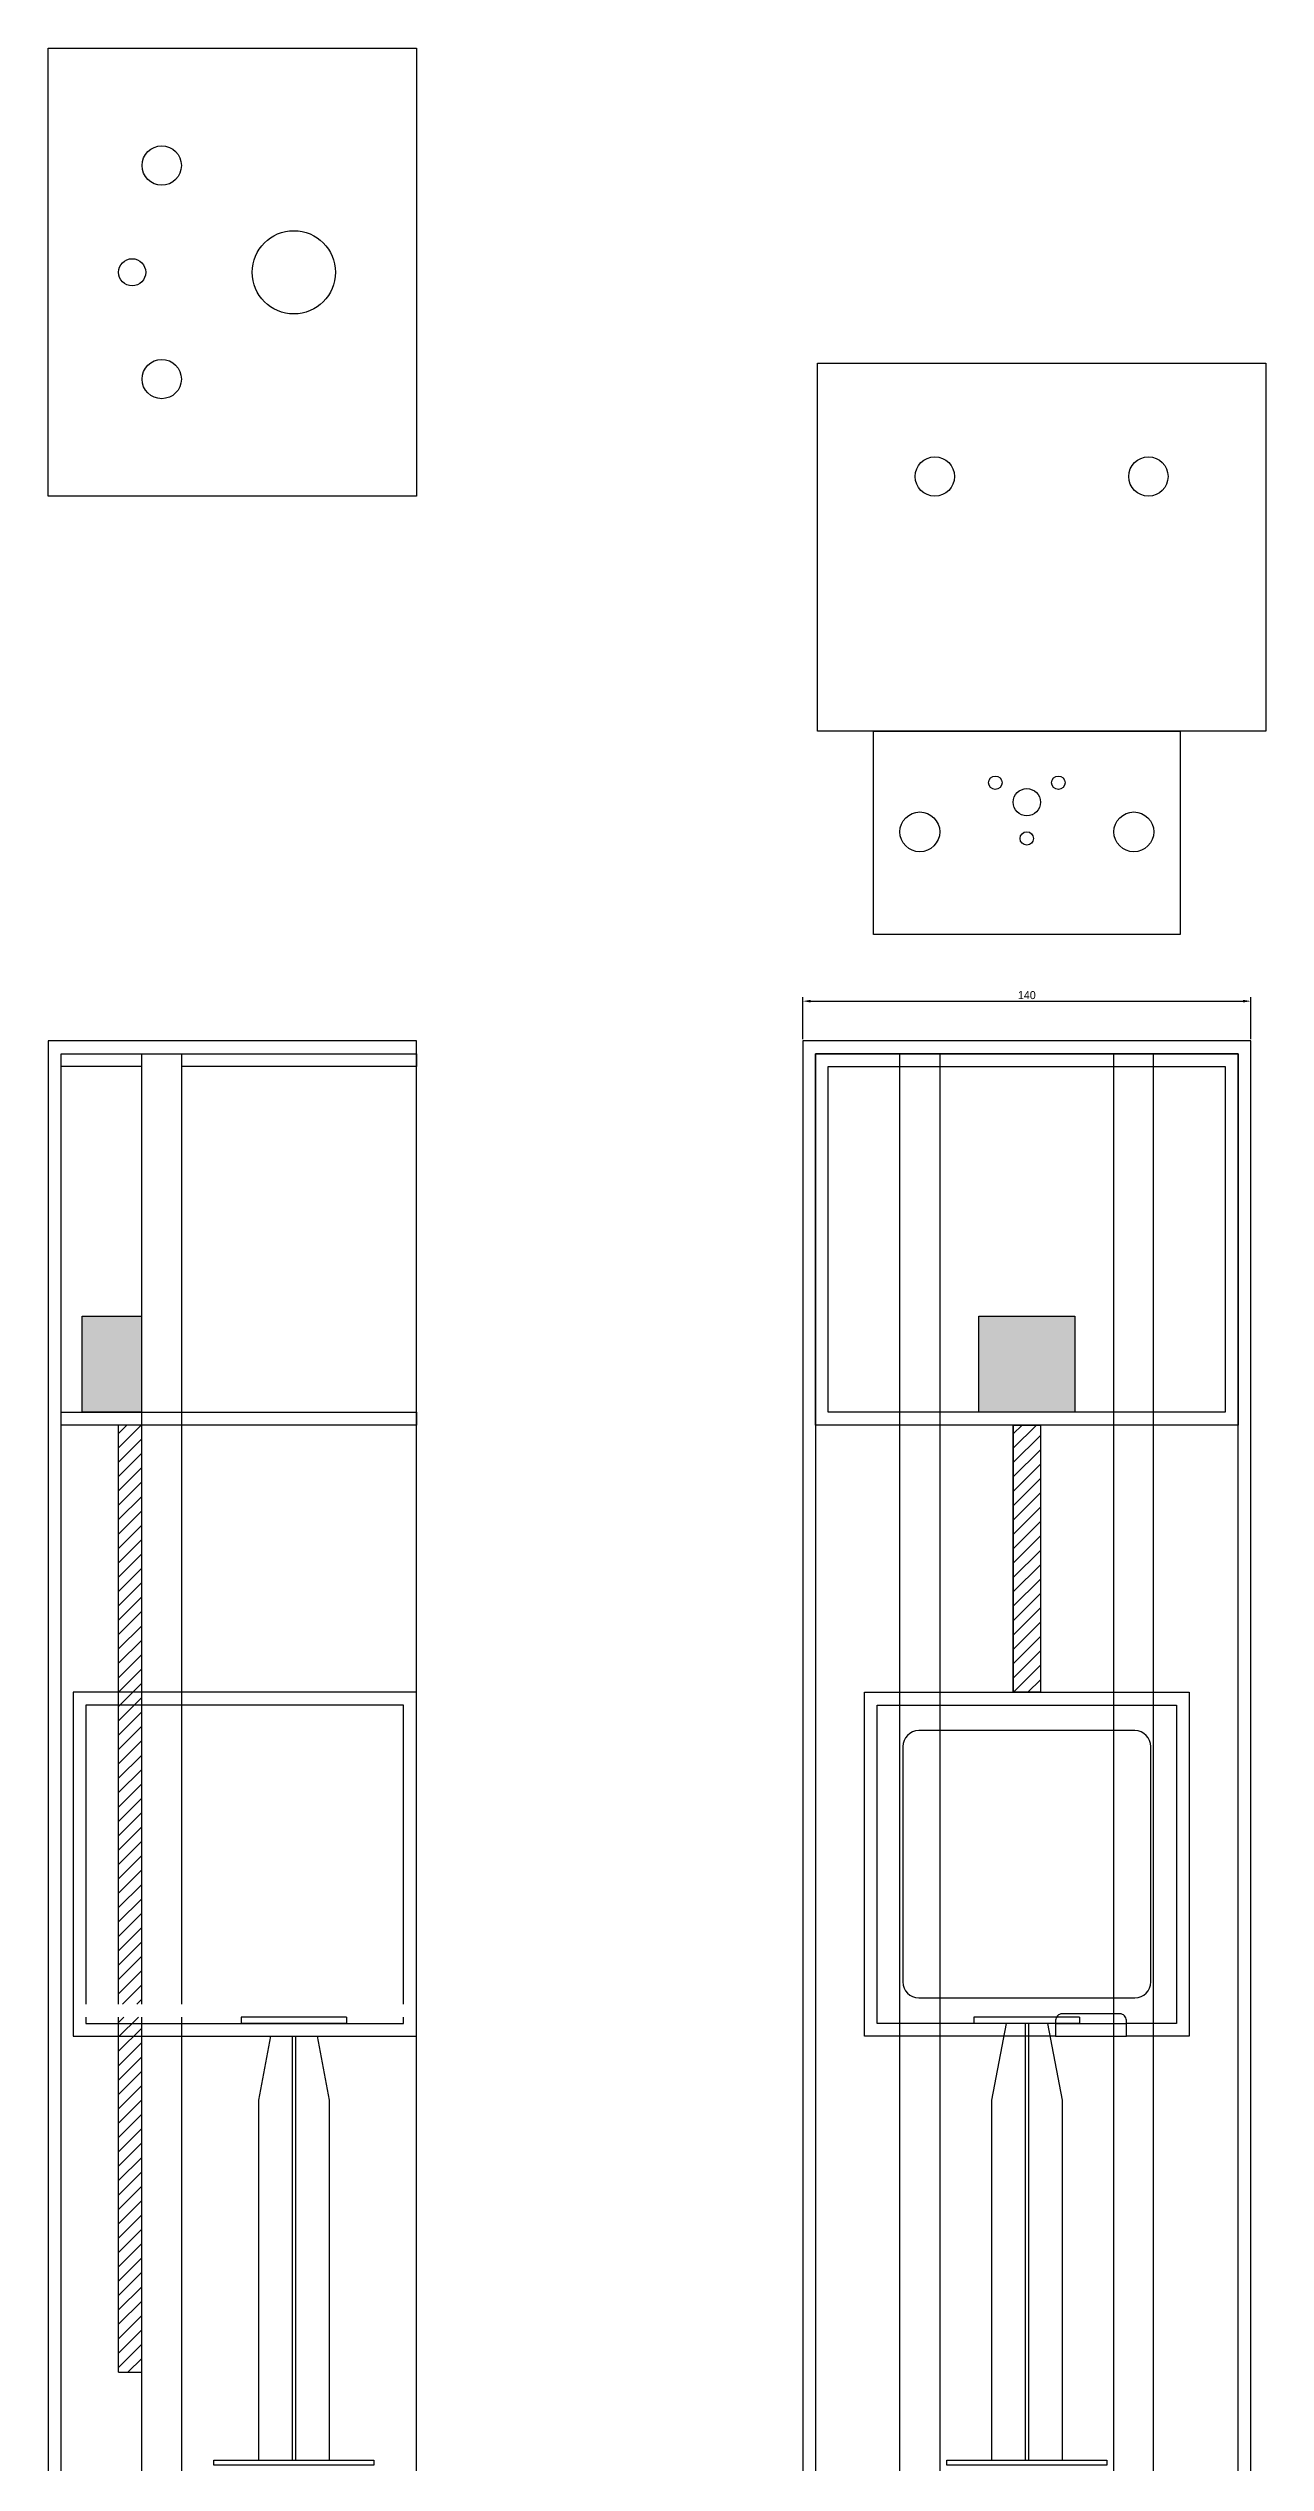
# Model space of a CAD drawing. Header units: millimetres. Extents: x -3740 to 1472, y -3901 to 3077.
# Drawn here: x -515 to -135, y 116 to 870 of the extents above; entities that cross this region are included whole.
import ezdxf

# ---------------------------------------------------------------- set-up
doc = ezdxf.new("R2010")
doc.units = ezdxf.units.MM
doc.layers.get('0').update_dxf_attribs({"true_color": 0xe7f0ff})
doc.layers.add('test', color=4, linetype='Continuous')
doc.dimstyles.new('ISO-25', dxfattribs={"dimtxt": 2.5, "dimasz": 2.5, "dimexe": 1.25, "dimexo": 0.625, "dimtad": 1, "dimtxsty": 'Standard', "dimcen": 2.5, "dimadec": 0, "dimazin": 0, "dimtfac": 1, "dimtmove": 0, "dimatfit": 3, "dimfxl": 1, "dimarcsym": 0})

# ---------------------------------------------------------------- blocks, each defined once
blk = doc.blocks.new('A$C0DE878EF')
blk.add_lwpolyline([(0, 63.5), (95.76, 63.5), (95.76, 0), (0, 0)], close=True)
for points in [[(35.94, 47.44), (35.94, 46.28), (36.87, 45.34), (38.03, 45.34), (39.19, 45.34), (40.13, 46.28), (40.13, 47.44), (40.13, 48.6), (39.19, 49.53), (38.03, 49.53), (36.87, 49.53), (35.94, 48.6), (35.94, 47.44), (35.94, 47.44), (35.94, 47.44), (35.94, 47.44)], [(43.62, 41.33), (43.62, 38.98), (45.53, 37.07), (47.88, 37.07), (50.23, 37.07), (52.13, 38.98), (52.13, 41.33), (52.13, 43.68), (50.23, 45.58), (47.88, 45.58), (45.53, 45.58), (43.62, 43.68), (43.62, 41.33), (43.62, 41.33), (43.62, 41.33), (43.62, 41.33)], [(55.63, 47.44), (55.63, 46.28), (56.57, 45.34), (57.73, 45.34), (58.88, 45.34), (59.82, 46.28), (59.82, 47.44), (59.82, 48.6), (58.88, 49.53), (57.73, 49.53), (56.57, 49.53), (55.63, 48.6), (55.63, 47.44), (55.63, 47.44), (55.63, 47.44), (55.63, 47.44)], [(8.23, 32.08), (8.23, 28.64), (11.02, 25.86), (14.45, 25.86), (17.89, 25.86), (20.68, 28.64), (20.68, 32.08), (20.68, 35.52), (17.89, 38.3), (14.45, 38.3), (11.02, 38.3), (8.23, 35.52), (8.23, 32.08), (8.23, 32.08), (8.23, 32.08), (8.23, 32.08)], [(75.08, 32.08), (75.08, 28.64), (77.87, 25.86), (81.31, 25.86), (84.74, 25.86), (87.53, 28.64), (87.53, 32.08), (87.53, 35.52), (84.74, 38.3), (81.31, 38.3), (77.87, 38.3), (75.08, 35.52), (75.08, 32.08), (75.08, 32.08), (75.08, 32.08), (75.08, 32.08)], [(45.78, 30.01), (45.78, 28.86), (46.72, 27.92), (47.88, 27.92), (49.04, 27.92), (49.97, 28.86), (49.97, 30.01), (49.97, 31.17), (49.04, 32.11), (47.88, 32.11), (46.72, 32.11), (45.78, 31.17), (45.78, 30.01), (45.78, 30.01), (45.78, 30.01), (45.78, 30.01)]]:
    blk.add_open_spline(points, degree=3, knots=[0, 0, 0, 0, 1, 1, 1, 2, 2, 2, 3, 3, 3, 4, 4, 4, 5, 5, 5, 5])
blk = doc.blocks.new('*D9')
at = {"color": 0, "lineweight": -2}
for p, q in [((-279.58, 560.62), (-279.58, 573.7)), ((-139.58, 560.62), (-139.58, 573.7)), ((-277.08, 572.45), (-142.08, 572.45))]:
    blk.add_line(p, q, dxfattribs=at)
at = {"color": 0}
for points in [[(-277.08, 572.86), (-277.08, 572.03), (-279.58, 572.45)], [(-142.08, 572.86), (-142.08, 572.03), (-139.58, 572.45)]]:
    blk.add_solid(points, dxfattribs=at)
at = {"layer": 'Defpoints', "color": 0}
for p in [(-139.58, 572.45), (-279.58, 560), (-139.58, 560)]:
    blk.add_point(p, dxfattribs=at)
at = {"color": 0, "insert": (-209.58, 574.32), "char_height": 2.5, "attachment_point": 5}
blk.add_mtext('140', dxfattribs=at)

msp = doc.modelspace()

# ---------------------------------------------------------------- hatches: boundary and pattern name
for points in [[(-486.044, 474), (-493.319, 474), (-504.682, 474), (-504.682, 444), (-486.044, 444)], [(-224.58, 474), (-194.58, 474), (-194.58, 444), (-224.58, 444)]]:
    msp.add_hatch(color=256).paths.add_polyline_path(points)
h = msp.add_hatch()
h.set_pattern_fill('ANSI31', color=256, style=0)
h.set_pattern_definition([(45, (3.25, 1e-14), (-2.245064, 2.245064), [])])
h.paths.add_polyline_path([(-486.044, 255), (-493.319, 255), (-493.319, 144), (-486.044, 144)])
h.paths.add_polyline_path([(-493.319, 259), (-486.044, 259), (-486.044, 440), (-493.319, 440)])
h = msp.add_hatch()
h.set_pattern_fill('ANSI31', color=256, style=0)
h.paths.add_polyline_path([(-213.834, 440), (-205.325, 440), (-205.325, 356.5), (-213.834, 356.5)])

# ---------------------------------------------------------------- linework, layer by layer
for p, q in [((-493.319, 474), (-486.044, 474)), ((-493.319, 259), (-493.319, 440)), ((-213.834, 440), (-213.834, 356.5)), ((-205.325, 440), (-205.325, 356.5)), ((-493.319, 144), (-493.319, 255)), ((-422.045, 255), (-455.045, 255)), ((-455.045, 255), (-455.045, 253)), ((-422.045, 253), (-455.045, 253)), ((-445.795, 249), (-449.545, 229)), ((-439.045, 249), (-439.045, 116.5)), ((-438.045, 249), (-438.045, 116.5)), ((-431.295, 249), (-427.545, 229)), ((-422.045, 255), (-422.045, 253)), ((-193.08, 255), (-226.08, 255)), ((-226.08, 255), (-226.08, 253)), ((-193.08, 253), (-226.08, 253)), ((-216.08, 253), (-220.58, 229)), ((-210.08, 253), (-210.08, 116.5)), ((-209.08, 253), (-209.08, 116.5)), ((-203.08, 253), (-198.58, 229)), ((-193.08, 255), (-193.08, 253)), ((-449.545, 229), (-449.545, 116.5)), ((-427.545, 229), (-427.545, 116.5)), ((-220.58, 229), (-220.58, 116.5)), ((-198.58, 229), (-198.58, 116.5))]:
    msp.add_line(p, q)
for points in [[(-515.241, 730.196), (-515.241, 870.196), (-400.241, 870.196), (-400.241, 730.196)], [(-224.58, 474), (-194.58, 474), (-194.58, 444), (-224.58, 444)], [(-213.834, 440), (-205.325, 440), (-205.325, 356.5), (-213.834, 356.5)], [(-463.545, 116.5), (-413.545, 116.5), (-413.545, 115), (-463.545, 115)], [(-234.58, 116.5), (-184.58, 116.5), (-184.58, 115), (-234.58, 115)]]:
    msp.add_lwpolyline(points, close=True)
at = {"color": 5}
msp.add_lwpolyline([(-274.958, 771.81), (-134.958, 771.81), (-134.958, 656.81), (-274.958, 656.81)], close=True, dxfattribs=at)
for points in [[(-400.241, 0), (-400.241, 560), (-515.241, 560), (-515.241, 0)], [(-196.58, 0), (-139.58, 0), (-139.58, 560), (-279.58, 560), (-279.58, 0), (-222.58, 0)], [(-511.241, 4), (-511.241, 556)], [(-196.58, 4), (-143.58, 4), (-143.58, 556), (-275.58, 556), (-275.58, 4), (-222.58, 4)]]:
    msp.add_lwpolyline(points, dxfattribs=at)
at = {"color": 2}
msp.add_lwpolyline([(-486.044, 552), (-511.241, 552), (-511.241, 556), (-400.241, 556), (-400.241, 552), (-473.599, 552)], dxfattribs=at)
at = {"color": 1}
for points in [[(-486.044, 259), (-486.044, 556), (-473.599, 556), (-473.599, 259)], [(-473.599, 255), (-473.599, 4), (-486.044, 4), (-486.044, 255)]]:
    msp.add_lwpolyline(points, dxfattribs=at)
at = {"color": 2}
for points in [[(-275.58, 556), (-143.58, 556), (-143.58, 440), (-275.58, 440)], [(-271.58, 552), (-147.58, 552), (-147.58, 444), (-271.58, 444)], [(-511.241, 444), (-400.241, 444), (-400.241, 440), (-511.241, 440)]]:
    msp.add_lwpolyline(points, close=True, dxfattribs=at)
at = {"color": 1}
for points in [[(-249.229, 556), (-236.783, 556), (-236.783, 4), (-249.229, 4)], [(-170.08, 4), (-182.376, 4), (-182.376, 556), (-170.08, 556)]]:
    msp.add_lwpolyline(points, close=True, dxfattribs=at)
for points in [[(-486.044, 444), (-504.682, 444), (-504.682, 474), (-486.044, 474)], [(-493.319, 144), (-486.044, 144)]]:
    msp.add_lwpolyline(points)
at = {"color": 4}
msp.add_lwpolyline([(-507.495, 249), (-400.241, 249), (-400.241, 356.5), (-507.495, 356.5)], close=True, dxfattribs=at)
for points in [[(-404.241, 259), (-404.241, 352.5), (-503.495, 352.5), (-503.495, 259)], [(-503.495, 255), (-503.495, 253), (-404.241, 253), (-404.241, 255)]]:
    msp.add_lwpolyline(points, dxfattribs=at)
for centre, radius in [((-479.822, 833.548), 6.148), ((-438.545, 800.196), 13), ((-489.067, 800.196), 4.255), ((-479.822, 766.844), 6.148)]:
    msp.add_circle(centre, radius)
at = {"color": 5}
for centre in [(-238.31, 736.391), (-171.606, 736.391)]:
    msp.add_circle(centre, 6.148, dxfattribs=at)
at = {"layer": 'test'}
for p, q in [((-175.83, 344.5), (-243.33, 344.5)), ((-248.33, 339.5), (-248.33, 266)), ((-170.83, 266), (-170.83, 339.5)), ((-243.33, 261), (-175.83, 261))]:
    msp.add_line(p, q, dxfattribs=at)
for points in [[(-200.58, 249), (-260.33, 249), (-260.33, 356.5), (-158.83, 356.5), (-158.83, 249), (-178.489, 249)], [(-200.58, 253), (-256.33, 253), (-256.33, 352.5), (-162.83, 352.5), (-162.83, 253), (-178.489, 253)]]:
    msp.add_lwpolyline(points, dxfattribs=at)
at = {"layer": 'test', "color": 250}
for points in [[(-200.58, 253), (-256.33, 253), (-256.33, 352.5), (-162.83, 352.5), (-162.83, 253), (-178.489, 253)], [(-200.58, 253), (-178.489, 253)], [(-200.58, 249), (-178.489, 249)]]:
    msp.add_lwpolyline(points, dxfattribs=at)
at = {"layer": 'test'}
msp.add_lwpolyline([(-178.489, 249), (-178.489, 254, 0.4142136), (-180.489, 256), (-198.58, 256, 0.4142136), (-200.58, 254), (-200.58, 249)], format="xyb", dxfattribs=at)
for centre, start, end in [((-243.33, 339.5), 90, 180), ((-175.83, 339.5), 0, 90), ((-243.33, 266), 180, 270), ((-175.83, 266), 270, 0)]:
    msp.add_arc(centre, 5, start, end, dxfattribs=at)

# ---------------------------------------------------------------- block references
msp.add_blockref('A$C0DE878EF', (-257.459, 593.273))

# ---------------------------------------------------------------- dimensions: what is measured, and where the dimension line sits
dim = msp.add_linear_dim(base=(-139.58, 572.447), p1=(-279.58, 560), p2=(-139.58, 560), dimstyle='ISO-25')
dim.commit()
dim.dimension.update_dxf_attribs({"geometry": '*D9', "text_midpoint": (-209.58, 574.322)})

doc.saveas('drawing.dxf')
